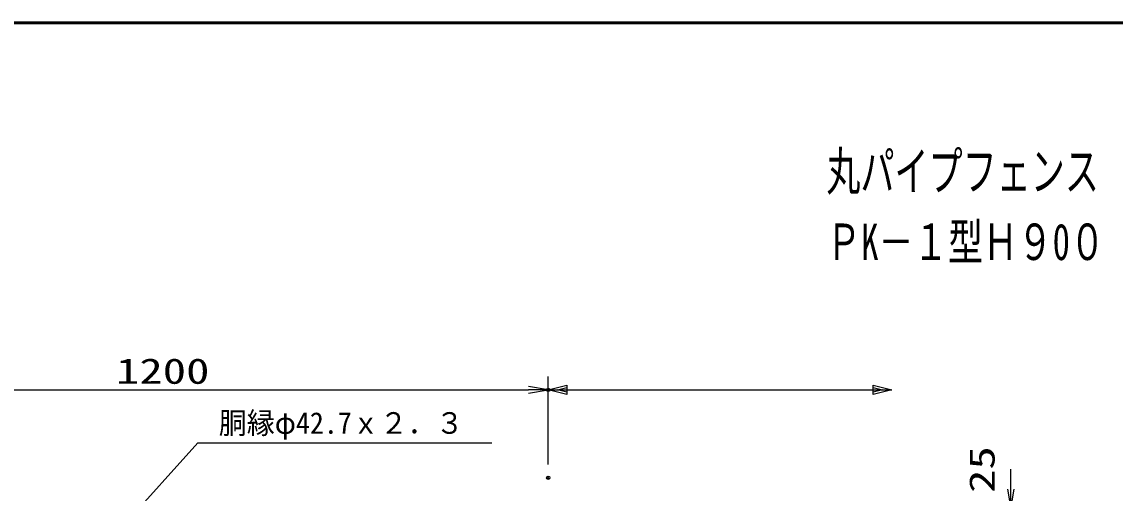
# Model space of a CAD drawing. Units: millimetres, scale not verified. Extents: x -2950 to 2950, y -2100 to 2100.
# Drawn here: x -1560 to 95, y 1237 to 1950 of the extents above; entities that cross this region are included whole.
import ezdxf
from ezdxf.enums import TextEntityAlignment as Align

# ---------------------------------------------------------------- set-up
doc = ezdxf.new("R2010")
doc.units = ezdxf.units.MM
doc.header["$LTSCALE"] = 10
doc.header["$PDMODE"] = 32
doc.header["$PDSIZE"] = 5
doc.layers.add('0-0_10', color=4, linetype='Continuous')
doc.layers.add('0-5_DEFPOINTS', color=7, linetype='Continuous')
for name, color, linetype, lineweight in [('0-1_1', 7, 'Continuous', 25), ('0-2_0', 7, 'Continuous', 25), ('0-4_EXTCNT-L', 2, 'Continuous', 25), ('0-6_WAKU', 7, 'Continuous', 25)]:
    doc.layers.add(name, color=color, linetype=linetype, lineweight=lineweight)
doc.styles.add('ＭＳ ゴシック', font='')
doc.styles.get('ＭＳ ゴシック').set_extended_font_data('MS Gothic')

# ---------------------------------------------------------------- blocks, each defined once
blk = doc.blocks.new('C95')
at = {"layer": '0-1_1', "color": 4}
for points in [[(14698.2, 37722.4), (15824.6, 38972.4), (20269.6, 38972.4)], [(14911.6, 37907), (14791.9, 37826.4), (14859.6, 37953.9)]]:
    blk.add_lwpolyline(points, dxfattribs=at)
blk.add_lwpolyline([(14937.6, 37883.6), (14698.2, 37722.4), (14833.6, 37977.3)], close=True, dxfattribs=at)
blk = doc.blocks.new('DARROWS')
at = {"layer": '0-2_0', "color": 2}
blk.add_line((0, 0), (-9.991, 0), dxfattribs=at)
blk.add_lwpolyline([(-10, -1.667), (0, 0), (-10, 1.667)], dxfattribs=at)

msp = doc.modelspace()

# ---------------------------------------------------------------- linework, layer by layer
at = {"layer": '0-1_1', "color": 2}
msp.add_line((-63.1, 1243.35), (-63.1, 1273.35), dxfattribs=at)
at = {"layer": '0-1_1', "color": 4}
msp.add_lwpolyline([(-735.1, 1386.35), (-763.1, 1393.35), (-735.1, 1400.35)], close=True, dxfattribs=at)
for points in [[(-763.1, 1393.35), (-243.1, 1393.35), (-271.1, 1386.35), (-271.1, 1400.35), (-243.1, 1393.35)], [(-735.1, 1389.85), (-749.1, 1393.35), (-735.1, 1396.85)], [(-271.1, 1396.85), (-257.1, 1393.35), (-271.1, 1389.85)]]:
    msp.add_lwpolyline(points, dxfattribs=at)
at = {"layer": '0-4_EXTCNT-L', "color": 1}
msp.add_line((-763.1, 1280.35), (-763.1, 1413.35), dxfattribs=at)
at = {"layer": '0-4_EXTCNT-L'}
msp.add_line((-1933.1, 1393.35), (-793.1, 1393.35), dxfattribs=at)
at = {"layer": '0-5_DEFPOINTS'}
for p in [(-763.1, 1393.35), (-763.1, 1260.35)]:
    msp.add_point(p, dxfattribs=at)
at = {"layer": '0-6_WAKU'}
msp.add_line((-2698.64, 1948.67), (2798.7, 1948.67), dxfattribs=at)
msp.add_lwpolyline([(-2699.97, 1950), (2800.03, 1950), (2800.03, -1950), (-2699.97, -1950)], close=True, dxfattribs=at)
msp.add_lwpolyline([(-2697.3, -1947.33), (-2697.3, 1947.33), (2797.36, 1947.33)], dxfattribs=at)

# ---------------------------------------------------------------- block references
at = {"layer": '0-1_1', "xscale": 3, "yscale": 3, "rotation": 270}
msp.add_blockref('DARROWS', (-63.1, 1213.35), dxfattribs=at)
at = {"layer": '0-2_0', "xscale": 0.1, "yscale": 0.1}
msp.add_blockref('C95', (-2875.56, -2583.9), dxfattribs=at)
at = {"layer": '0-4_EXTCNT-L', "xscale": 3, "yscale": 3}
msp.add_blockref('DARROWS', (-763.1, 1393.35), dxfattribs=at)

# ---------------------------------------------------------------- texts
at = {"layer": '0-0_10', "style": 'ＭＳ ゴシック'}
for s, height, width, p in [('丸パイプフェンス', 58.14, 0.65, (-342.05, 1677.62)), ('ＰK－１型Ｈ９0０', 55.17, 0.7, (-342.05, 1573.2))]:
    msp.add_text(s, height=height, dxfattribs=dict(at, width=width)).set_placement(p, align=Align.BOTTOM_LEFT)
at = {"layer": '0-1_1', "color": 4, "style": 'ＭＳ ゴシック', "width": 0.95}
msp.add_text('胴縁φ42.7ｘ２．３', height=32.68, dxfattribs=at).set_placement((-1261.6, 1317.06), align=Align.BOTTOM_LEFT)
at = {"layer": '0-1_1', "color": 3, "style": 'ＭＳ ゴシック', "width": 1.35}
msp.add_text('25', height=38.49, rotation=90, dxfattribs=at).set_placement((-75.87, 1237.4), align=Align.BOTTOM_LEFT)
at = {"layer": '0-4_EXTCNT-L', "color": 3, "style": 'ＭＳ ゴシック', "width": 1.35}
msp.add_text('1200', height=38.49, dxfattribs=at).set_placement((-1417.1, 1390.95), align=Align.BOTTOM_LEFT)

doc.saveas('drawing.dxf')
